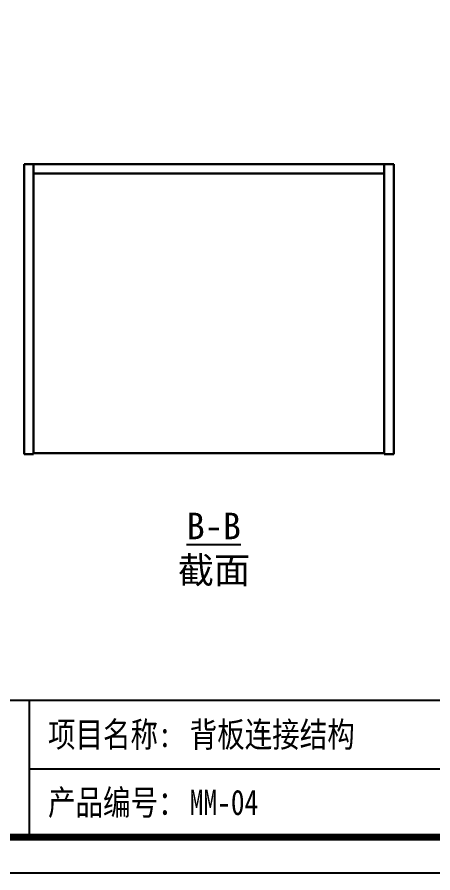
# Model space of a CAD drawing. Header units: millimetres. Extents: x 0 to 1097966, y -63096 to 223085.
# Drawn here: x 338646 to 338724.7, y -55190.8 to -55028.7 of the extents above; entities that cross this region are included whole.
import ezdxf

# ---------------------------------------------------------------- set-up
doc = ezdxf.new("R2010")
doc.units = ezdxf.units.MM
doc.layers.add('DZ-文字说明', color=1, linetype='Continuous')
doc.styles.add('DZ-宋体2.5', font='', dxfattribs={"width": 0.8, "height": 2.5})
doc.styles.add('TEXT', font='', dxfattribs={"width": 0.8})
doc.styles.add('宋体', font='')
doc.styles.get('DZ-宋体2.5').set_extended_font_data('SimSun')
doc.styles.get('TEXT').set_extended_font_data('SimSun')
doc.styles.get('宋体').set_extended_font_data('SimSun')
doc.dimstyles.new('副本 (2) (2) ISO-25', dxfattribs={"dimtxt": 18, "dimasz": 13, "dimexe": 6, "dimexo": 12, "dimgap": 6, "dimtad": 1, "dimtxsty": 'TEXT', "dimcen": 2.5, "dimclrd": 5, "dimclre": 5, "dimclrt": 5, "dimadec": 0, "dimazin": 0, "dimtfac": 1, "dimtmove": 0, "dimatfit": 3, "dimldrblk": 'BOXFILLED', "dimfxl": 1.25, "dimarcsym": 0})

# ---------------------------------------------------------------- blocks, each defined once
blk = doc.blocks.new('*D399')
at = {"color": 5, "lineweight": -2, "transparency": 16777216}
for p, q in [((338640.29, -55056.53), (338628.78, -55056.53)), ((338630.78, -55106.53), (338630.78, -55061.53)), ((338640.29, -55111.53), (338628.78, -55111.53))]:
    blk.add_line(p, q, dxfattribs=at)
at = {"color": 5, "lineweight": 5, "transparency": 16777216}
for points in [[(338629.94, -55061.53), (338631.61, -55061.53), (338630.78, -55056.53)], [(338629.94, -55106.53), (338631.61, -55106.53), (338630.78, -55111.53)]]:
    blk.add_solid(points, dxfattribs=at)
at = {"layer": 'Defpoints', "color": 0, "lineweight": 5, "transparency": 16777216}
for p in [(338630.78, -55056.53), (338647.29, -55056.53), (338647.29, -55111.53)]:
    blk.add_point(p, dxfattribs=at)
at = {"color": 5, "transparency": 16777216, "insert": (338625.78, -55084.03), "char_height": 6, "attachment_point": 5, "rotation": 90, "style": 'TEXT'}
blk.add_mtext('D', dxfattribs=at)
blk = doc.blocks.new('_BoxFilled')
at = {"color": 0, "linetype": 'ByBlock', "lineweight": -2}
blk.add_line((-0.5, 0), (-1, 0), dxfattribs=at)
at = {"color": 0, "linetype": 'ByBlock'}
blk.add_solid([(-0.5, 0.5), (0.5, 0.5), (-0.5, -0.5), (0.5, -0.5)], dxfattribs=at)

msp = doc.modelspace()

# ---------------------------------------------------------------- linework, layer by layer
at = {"lineweight": 30}
for p, q in [((338647.292, -55056.535), (338647.292, -55111.535)), ((338647.292, -55056.535), (338717.292, -55056.535)), ((338649.092, -55056.535), (338649.092, -55111.535)), ((338715.492, -55056.535), (338715.492, -55111.535)), ((338717.292, -55056.535), (338717.292, -55111.535)), ((338649.092, -55058.335), (338715.492, -55058.335)), ((338647.292, -55111.535), (338649.092, -55111.535)), ((338649.092, -55111.335), (338715.492, -55111.335)), ((338715.492, -55111.535), (338717.292, -55111.535))]:
    msp.add_line(p, q, dxfattribs=at)
msp.add_lwpolyline([(338552.218, -55190.838), (339119.218, -55190.838), (339119.218, -54789.888), (338552.218, -54789.888)], close=True)
at = {"const_width": 1.35}
msp.add_lwpolyline([(338558.968, -55184.088), (339112.468, -55184.088), (339112.468, -54796.638), (338558.968, -54796.638)], close=True, dxfattribs=at)
at = {"layer": 'DZ-文字说明', "color": 7}
for p, q in [((338648.299, -55184.088), (338648.299, -55158.11)), ((338648.299, -55171.099), (339112.468, -55171.099))]:
    msp.add_line(p, q, dxfattribs=at)
msp.add_lwpolyline([(338558.968, -55158.11), (339112.468, -55158.11), (339112.468, -55184.088), (338558.968, -55184.088)], close=True, dxfattribs=at)

# ---------------------------------------------------------------- texts
at = {"style": 'DZ-宋体2.5', "width": 0.8}
for s, p in [('项目名称:', (338651.813, -55167.004)), ('产品编号：', (338651.813, -55179.879))]:
    msp.add_text(s, height=4.7732, dxfattribs=at).set_placement(p)
at = {"color": 4, "insert": (338673.927, -55129.574), "char_height": 5.03079, "width": 18.6579, "attachment_point": 4, "style": '宋体'}
msp.add_mtext('\\pi4.14445;{\\L\\C256;B-B\\P\\pi2.45354;\\l截面}', dxfattribs=at)
at = {"color": 2, "style": 'DZ-宋体2.5', "width": 0.8}
for tag, p in [('背板连接结构', (338678.646, -55167.004)), ('MM-04', (338678.646, -55179.862))]:
    msp.add_attdef(tag, p, '', height=4.773, dxfattribs=at)

# ---------------------------------------------------------------- dimensions: what is measured, and where the dimension line sits
dim = msp.add_linear_dim(base=(338630.778, -55056.535), p1=(338647.292, -55111.535), p2=(338647.292, -55056.535), angle=90, text='D', dimstyle='副本 (2) (2) ISO-25', override={"dimtxt": 6, "dimasz": 5, "dimexe": 2, "dimexo": 7, "dimgap": 2, "dimfxl": 30, "dimfxlon": 1})
dim.commit()
dim.dimension.update_dxf_attribs({"geometry": '*D399', "text_midpoint": (338625.778, -55084.035)})

doc.saveas('drawing.dxf')
